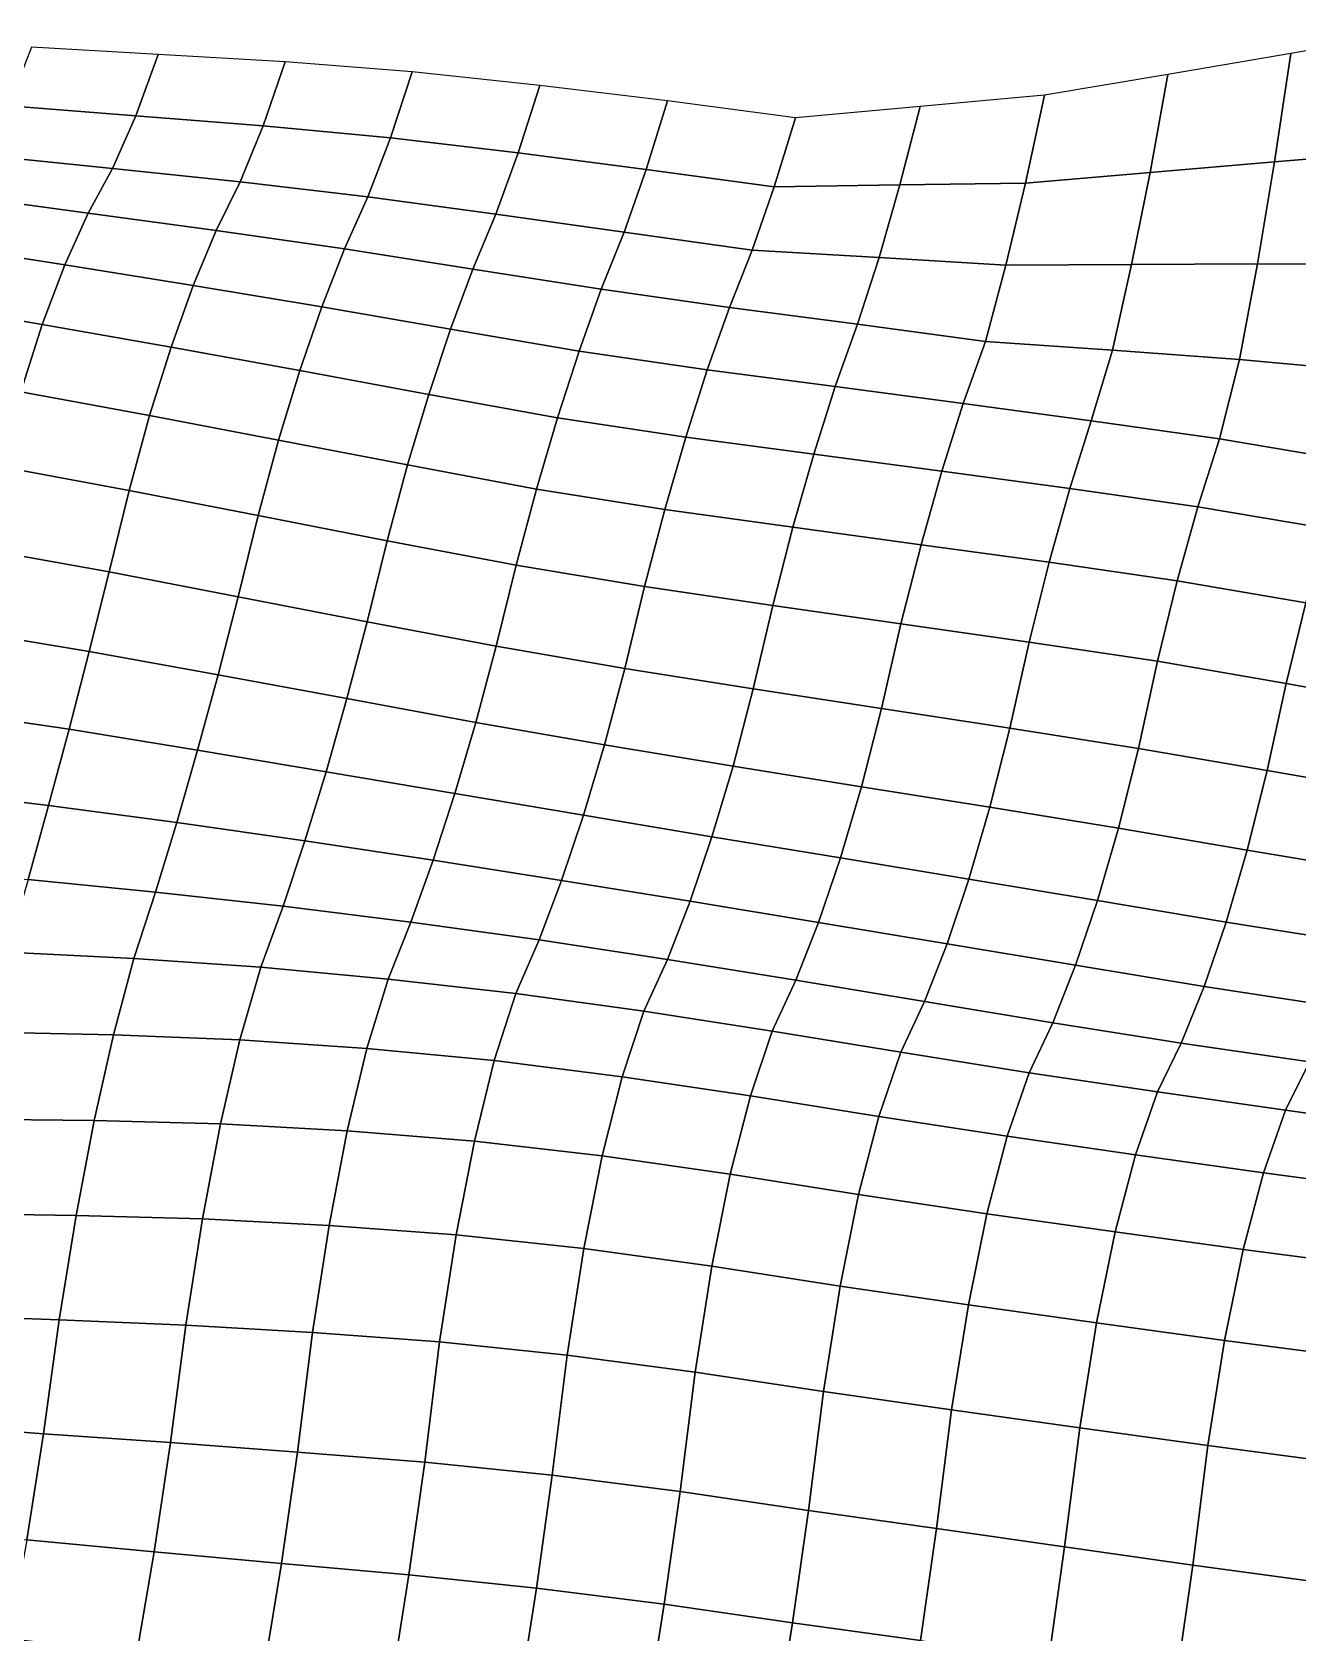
# Model space of a CAD drawing. Header units: metres. Extents: x -7.7 to 4.4, y -0.6 to 4.9.
# Drawn here: x -4.567 to -3.106, y 2.553 to 4.403 of the extents above; entities that cross this region are included whole.
import ezdxf

# ---------------------------------------------------------------- set-up
doc = ezdxf.new("R2010")
doc.units = ezdxf.units.M

msp = doc.modelspace()

# ---------------------------------------------------------------- linework, layer by layer
at = {"layer": 'C1'}
for points in [[(-3.11364, 4.37801, -10.25813), (-3.13257, 4.25286, -10.1735), (-2.98871, 4.26481, -10.13289), (-2.97138, 4.4027, -10.20608)], [(-4.56805, 4.38504, -10.55068), (-4.59416, 4.31724, -10.41457), (-4.4474, 4.30601, -10.39476), (-4.42167, 4.37678, -10.5282)], [(-4.42167, 4.37678, -10.5282), (-4.4474, 4.30601, -10.39476), (-4.3006, 4.29445, -10.37525), (-4.27523, 4.36807, -10.50613)], [(-4.27523, 4.36807, -10.50613), (-4.3006, 4.29445, -10.37525), (-4.15351, 4.28059, -10.35781), (-4.12844, 4.35663, -10.48652)], [(-3.25593, 4.35353, -10.30999), (-3.27635, 4.24025, -10.2147), (-3.13257, 4.25286, -10.1735), (-3.11364, 4.37801, -10.25813)], [(-4.12844, 4.35663, -10.48652), (-4.15351, 4.28059, -10.35781), (-4.00597, 4.2631, -10.34362), (-3.98113, 4.34101, -10.47065)], [(-3.39832, 4.32982, -10.36115), (-3.42018, 4.22808, -10.25551), (-3.27635, 4.24025, -10.2147), (-3.25593, 4.35353, -10.30999)], [(-3.98113, 4.34101, -10.47065), (-4.00597, 4.2631, -10.34362), (-3.85824, 4.24407, -10.33081), (-3.83356, 4.3233, -10.45666)], [(-3.54201, 4.31655, -10.40295), (-3.56529, 4.22612, -10.28715), (-3.42018, 4.22808, -10.25551), (-3.39832, 4.32982, -10.36115)], [(-4.59416, 4.31724, -10.41457), (-4.62159, 4.26009, -10.2689), (-4.47435, 4.24502, -10.25254), (-4.4474, 4.30601, -10.39476)], [(-3.83356, 4.3233, -10.45666), (-3.85824, 4.24407, -10.33081), (-3.71035, 4.22384, -10.31909), (-3.68574, 4.3035, -10.44455)], [(-3.68574, 4.3035, -10.44455), (-3.71035, 4.22384, -10.31909), (-3.56529, 4.22612, -10.28715), (-3.54201, 4.31655, -10.40295)], [(-4.4474, 4.30601, -10.39476), (-4.47435, 4.24502, -10.25254), (-4.32706, 4.22951, -10.23658), (-4.3006, 4.29445, -10.37525)], [(-4.3006, 4.29445, -10.37525), (-4.32706, 4.22951, -10.23658), (-4.17957, 4.21246, -10.222), (-4.15351, 4.28059, -10.35781)], [(-4.15351, 4.28059, -10.35781), (-4.17957, 4.21246, -10.222), (-4.0317, 4.19233, -10.21018), (-4.00597, 4.2631, -10.34362)], [(-4.62159, 4.26009, -10.2689), (-4.65035, 4.21349, -10.11377), (-4.5025, 4.19359, -10.10175), (-4.47435, 4.24502, -10.25254)], [(-4.00597, 4.2631, -10.34362), (-4.0317, 4.19233, -10.21018), (-3.88374, 4.17144, -10.19905), (-3.85824, 4.24407, -10.33081)], [(-3.13257, 4.25286, -10.1735), (-3.15239, 4.13485, -10.08245), (-3.00694, 4.13406, -10.05328), (-2.98871, 4.26481, -10.13289)], [(-4.47435, 4.24502, -10.25254), (-4.5025, 4.19359, -10.10175), (-4.35462, 4.17335, -10.09002), (-4.32706, 4.22951, -10.23658)], [(-3.85824, 4.24407, -10.33081), (-3.88374, 4.17144, -10.19905), (-3.7358, 4.15076, -10.18772), (-3.71035, 4.22384, -10.31909)], [(-3.42018, 4.22808, -10.25551), (-3.4429, 4.13325, -10.14366), (-3.29765, 4.13411, -10.11301), (-3.27635, 4.24025, -10.2147)], [(-3.27635, 4.24025, -10.2147), (-3.29765, 4.13411, -10.11301), (-3.15239, 4.13485, -10.08245), (-3.13257, 4.25286, -10.1735)], [(-4.32706, 4.22951, -10.23658), (-4.35462, 4.17335, -10.09002), (-4.20661, 4.15213, -10.07919), (-4.17957, 4.21246, -10.222)], [(-3.71035, 4.22384, -10.31909), (-3.7358, 4.15076, -10.18772), (-3.58938, 4.14228, -10.16544), (-3.56529, 4.22612, -10.28715)], [(-3.56529, 4.22612, -10.28715), (-3.58938, 4.14228, -10.16544), (-3.4429, 4.13325, -10.14366), (-3.42018, 4.22808, -10.25551)], [(-4.65035, 4.21349, -10.11377), (-4.67785, 4.1569, -9.9676), (-4.52958, 4.13359, -9.95864), (-4.5025, 4.19359, -10.10175)], [(-4.17957, 4.21246, -10.222), (-4.20661, 4.15213, -10.07919), (-4.05835, 4.12893, -10.07013), (-4.0317, 4.19233, -10.21018)], [(-4.5025, 4.19359, -10.10175), (-4.52958, 4.13359, -9.95864), (-4.38124, 4.10973, -9.95017), (-4.35462, 4.17335, -10.09002)], [(-4.0317, 4.19233, -10.21018), (-4.05835, 4.12893, -10.07013), (-3.91007, 4.1055, -10.06126), (-3.88374, 4.17144, -10.19905)], [(-4.35462, 4.17335, -10.09002), (-4.38124, 4.10973, -9.95017), (-4.23282, 4.08521, -9.94229), (-4.20661, 4.15213, -10.07919)], [(-3.88374, 4.17144, -10.19905), (-3.91007, 4.1055, -10.06126), (-3.76208, 4.08439, -10.05033), (-3.7358, 4.15076, -10.18772)], [(-4.67785, 4.1569, -9.9676), (-4.70409, 4.0902, -9.83051), (-4.55556, 4.0648, -9.82342), (-4.52958, 4.13359, -9.95864)], [(-4.20661, 4.15213, -10.07919), (-4.23282, 4.08521, -9.94229), (-4.08425, 4.05948, -9.9355), (-4.05835, 4.12893, -10.07013)], [(-3.7358, 4.15076, -10.18772), (-3.76208, 4.08439, -10.05033), (-3.61433, 4.06525, -10.03762), (-3.58938, 4.14228, -10.16544)], [(-4.52958, 4.13359, -9.95864), (-4.55556, 4.0648, -9.82342), (-4.40692, 4.03852, -9.81712), (-4.38124, 4.10973, -9.95017)], [(-4.05835, 4.12893, -10.07013), (-4.08425, 4.05948, -9.9355), (-3.93572, 4.03408, -9.92841), (-3.91007, 4.1055, -10.06126)], [(-3.58938, 4.14228, -10.16544), (-3.61433, 4.06525, -10.03762), (-3.46649, 4.04535, -10.0256), (-3.4429, 4.13325, -10.14366)], [(-3.4429, 4.13325, -10.14366), (-3.46649, 4.04535, -10.0256), (-3.31985, 4.03511, -10.00491), (-3.29765, 4.13411, -10.11301)], [(-3.29765, 4.13411, -10.11301), (-3.31985, 4.03511, -10.00491), (-3.17316, 4.02443, -9.98461), (-3.15239, 4.13485, -10.08245)], [(-3.15239, 4.13485, -10.08245), (-3.17316, 4.02443, -9.98461), (-3.0261, 4.01078, -9.96697), (-3.00694, 4.13406, -10.05328)], [(-4.38124, 4.10973, -9.95017), (-4.40692, 4.03852, -9.81712), (-4.2582, 4.01158, -9.81141), (-4.23282, 4.08521, -9.94229)], [(-4.70409, 4.0902, -9.83051), (-4.72904, 4.01317, -9.70269), (-4.58044, 3.98722, -9.69609), (-4.55556, 4.0648, -9.82342)], [(-3.91007, 4.1055, -10.06126), (-3.93572, 4.03408, -9.92841), (-3.78764, 4.0123, -9.91807), (-3.76208, 4.08439, -10.05033)], [(-4.23282, 4.08521, -9.94229), (-4.2582, 4.01158, -9.81141), (-4.1094, 3.9841, -9.8062), (-4.08425, 4.05948, -9.9355)], [(-3.76208, 4.08439, -10.05033), (-3.78764, 4.0123, -9.91807), (-3.6399, 3.99317, -9.90536), (-3.61433, 4.06525, -10.03762)], [(-4.55556, 4.0648, -9.82342), (-4.58044, 3.98722, -9.69609), (-4.43163, 3.95962, -9.69098), (-4.40692, 4.03852, -9.81712)], [(-4.08425, 4.05948, -9.9355), (-4.1094, 3.9841, -9.8062), (-3.96068, 3.95716, -9.80049), (-3.93572, 4.03408, -9.92841)], [(-3.61433, 4.06525, -10.03762), (-3.6399, 3.99317, -9.90536), (-3.49209, 3.97359, -9.89305), (-3.46649, 4.04535, -10.0256)], [(-4.40692, 4.03852, -9.81712), (-4.43163, 3.95962, -9.69098), (-4.28273, 3.93126, -9.68655), (-4.2582, 4.01158, -9.81141)], [(-3.93572, 4.03408, -9.92841), (-3.96068, 3.95716, -9.80049), (-3.8125, 3.93451, -9.79094), (-3.78764, 4.0123, -9.91807)], [(-3.46649, 4.04535, -10.0256), (-3.49209, 3.97359, -9.89305), (-3.34424, 3.95357, -9.88113), (-3.31985, 4.03511, -10.00491)], [(-3.31985, 4.03511, -10.00491), (-3.34424, 3.95357, -9.88113), (-3.19626, 3.93257, -9.87009), (-3.17316, 4.02443, -9.98461)], [(-3.17316, 4.02443, -9.98461), (-3.19626, 3.93257, -9.87009), (-3.04781, 3.90783, -9.86241), (-3.0261, 4.01078, -9.96697)], [(-4.2582, 4.01158, -9.81141), (-4.28273, 3.93126, -9.68655), (-4.13379, 3.90256, -9.68242), (-4.1094, 3.9841, -9.8062)], [(-3.78764, 4.0123, -9.91807), (-3.8125, 3.93451, -9.79094), (-3.66469, 3.91493, -9.77862), (-3.6399, 3.99317, -9.90536)], [(-4.58044, 3.98722, -9.69609), (-4.60422, 3.90085, -9.57665), (-4.4554, 3.87315, -9.57163), (-4.43163, 3.95962, -9.69098)], [(-4.1094, 3.9841, -9.8062), (-4.13379, 3.90256, -9.68242), (-3.98494, 3.87464, -9.6776), (-3.96068, 3.95716, -9.80049)], [(-3.6399, 3.99317, -9.90536), (-3.66469, 3.91493, -9.77862), (-3.51688, 3.89524, -9.76641), (-3.49209, 3.97359, -9.89305)], [(-4.43163, 3.95962, -9.69098), (-4.4554, 3.87315, -9.57163), (-4.30643, 3.84423, -9.5677), (-4.28273, 3.93126, -9.68655)], [(-3.49209, 3.97359, -9.89305), (-3.51688, 3.89524, -9.76641), (-3.36903, 3.87534, -9.75439), (-3.34424, 3.95357, -9.88113)], [(-3.96068, 3.95716, -9.80049), (-3.98494, 3.87464, -9.6776), (-3.83665, 3.85111, -9.66883), (-3.8125, 3.93451, -9.79094)], [(-3.34424, 3.95357, -9.88113), (-3.36903, 3.87534, -9.75439), (-3.22105, 3.85433, -9.74336), (-3.19626, 3.93257, -9.87009)], [(-4.28273, 3.93126, -9.68655), (-4.30643, 3.84423, -9.5677), (-4.15743, 3.8151, -9.56396), (-4.13379, 3.90256, -9.68242)], [(-3.8125, 3.93451, -9.79094), (-3.83665, 3.85111, -9.66883), (-3.68873, 3.83065, -9.65731), (-3.66469, 3.91493, -9.77862)], [(-3.19626, 3.93257, -9.87009), (-3.22105, 3.85433, -9.74336), (-3.07255, 3.82915, -9.73607), (-3.04781, 3.90783, -9.86241)], [(-4.13379, 3.90256, -9.68242), (-4.15743, 3.8151, -9.56396), (-4.00852, 3.78662, -9.55964), (-3.98494, 3.87464, -9.6776)], [(-3.66469, 3.91493, -9.77862), (-3.68873, 3.83065, -9.65731), (-3.54085, 3.81041, -9.64558), (-3.51688, 3.89524, -9.76641)], [(-4.60422, 3.90085, -9.57665), (-4.62691, 3.80581, -9.465), (-4.47822, 3.77909, -9.45909), (-4.4554, 3.87315, -9.57163)], [(-3.51688, 3.89524, -9.76641), (-3.54085, 3.81041, -9.64558), (-3.39297, 3.79018, -9.63386), (-3.36903, 3.87534, -9.75439)], [(-4.4554, 3.87315, -9.57163), (-4.47822, 3.77909, -9.45909), (-4.32928, 3.7504, -9.45496), (-4.30643, 3.84423, -9.5677)], [(-3.98494, 3.87464, -9.6776), (-4.00852, 3.78662, -9.55964), (-3.8601, 3.7621, -9.55176), (-3.83665, 3.85111, -9.66883)], [(-3.36903, 3.87534, -9.75439), (-3.39297, 3.79018, -9.63386), (-3.24494, 3.76884, -9.62312), (-3.22105, 3.85433, -9.74336)], [(-3.83665, 3.85111, -9.66883), (-3.8601, 3.7621, -9.55176), (-3.71202, 3.74033, -9.54142), (-3.68873, 3.83065, -9.65731)], [(-3.22105, 3.85433, -9.74336), (-3.24494, 3.76884, -9.62312), (-3.0964, 3.74334, -9.61613), (-3.07255, 3.82915, -9.73607)], [(-4.30643, 3.84423, -9.5677), (-4.32928, 3.7504, -9.45496), (-4.18031, 3.72148, -9.45103), (-4.15743, 3.8151, -9.56396)], [(-3.68873, 3.83065, -9.65731), (-3.71202, 3.74033, -9.54142), (-3.56401, 3.7191, -9.53058), (-3.54085, 3.81041, -9.64558)], [(-4.15743, 3.8151, -9.56396), (-4.18031, 3.72148, -9.45103), (-4.0314, 3.69312, -9.4466), (-4.00852, 3.78662, -9.55964)], [(-3.54085, 3.81041, -9.64558), (-3.56401, 3.7191, -9.53058), (-3.416, 3.69788, -9.51974), (-3.39297, 3.79018, -9.63386)], [(-4.62691, 3.80581, -9.465), (-4.64973, 3.71175, -9.35246), (-4.5013, 3.68712, -9.34468), (-4.47822, 3.77909, -9.45909)], [(-4.47822, 3.77909, -9.45909), (-4.5013, 3.68712, -9.34468), (-4.35256, 3.66008, -9.33907), (-4.32928, 3.7504, -9.45496)], [(-4.00852, 3.78662, -9.55964), (-4.0314, 3.69312, -9.4466), (-3.88283, 3.66739, -9.43981), (-3.8601, 3.7621, -9.55176)], [(-3.39297, 3.79018, -9.63386), (-3.416, 3.69788, -9.51974), (-3.2679, 3.67589, -9.5096), (-3.24494, 3.76884, -9.62312)], [(-3.8601, 3.7621, -9.55176), (-3.88283, 3.66739, -9.43981), (-3.73454, 3.64386, -9.43105), (-3.71202, 3.74033, -9.54142)], [(-3.24494, 3.76884, -9.62312), (-3.2679, 3.67589, -9.5096), (-3.11934, 3.65027, -9.50271), (-3.0964, 3.74334, -9.61613)], [(-4.32928, 3.7504, -9.45496), (-4.35256, 3.66008, -9.33907), (-4.20377, 3.63259, -9.33386), (-4.18031, 3.72148, -9.45103)], [(-3.71202, 3.74033, -9.54142), (-3.73454, 3.64386, -9.43105), (-3.58634, 3.62109, -9.42159), (-3.56401, 3.7191, -9.53058)], [(-3.0964, 3.74334, -9.61613), (-3.11934, 3.65027, -9.50271), (-2.97062, 3.62333, -9.497), (-2.94759, 3.71574, -9.61102)], [(-4.18031, 3.72148, -9.45103), (-4.20377, 3.63259, -9.33386), (-4.05499, 3.60521, -9.32854), (-4.0314, 3.69312, -9.4466)], [(-3.56401, 3.7191, -9.53058), (-3.58634, 3.62109, -9.42159), (-3.43814, 3.59833, -9.41213), (-3.416, 3.69788, -9.51974)], [(-4.64973, 3.71175, -9.35246), (-4.6727, 3.6189, -9.23884), (-4.52464, 3.59724, -9.22839), (-4.5013, 3.68712, -9.34468)], [(-4.5013, 3.68712, -9.34468), (-4.52464, 3.59724, -9.22839), (-4.37627, 3.57316, -9.22012), (-4.35256, 3.66008, -9.33907)], [(-4.0314, 3.69312, -9.4466), (-4.05499, 3.60521, -9.32854), (-3.90641, 3.57937, -9.32185), (-3.88283, 3.66739, -9.43981)], [(-3.416, 3.69788, -9.51974), (-3.43814, 3.59833, -9.41213), (-3.28988, 3.57513, -9.40307), (-3.2679, 3.67589, -9.5096)], [(-3.88283, 3.66739, -9.43981), (-3.90641, 3.57937, -9.32185), (-3.75797, 3.55474, -9.31407), (-3.73454, 3.64386, -9.43105)], [(-3.2679, 3.67589, -9.5096), (-3.28988, 3.57513, -9.40307), (-3.14132, 3.54951, -9.39618), (-3.11934, 3.65027, -9.50271)], [(-4.35256, 3.66008, -9.33907), (-4.37627, 3.57316, -9.22012), (-4.2278, 3.5482, -9.21264), (-4.20377, 3.63259, -9.33386)], [(-3.73454, 3.64386, -9.43105), (-3.75797, 3.55474, -9.31407), (-3.60963, 3.53088, -9.3056), (-3.58634, 3.62109, -9.42159)], [(-3.11934, 3.65027, -9.50271), (-3.14132, 3.54951, -9.39618), (-2.99274, 3.52367, -9.38949), (-2.97062, 3.62333, -9.497)], [(-4.20377, 3.63259, -9.33386), (-4.2278, 3.5482, -9.21264), (-4.07928, 3.52291, -9.20545), (-4.05499, 3.60521, -9.32854)], [(-4.6727, 3.6189, -9.23884), (-4.69581, 3.52715, -9.12423), (-4.54823, 3.50934, -9.11033), (-4.52464, 3.59724, -9.22839)], [(-3.58634, 3.62109, -9.42159), (-3.60963, 3.53088, -9.3056), (-3.46131, 3.50713, -9.29703), (-3.43814, 3.59833, -9.41213)], [(-4.52464, 3.59724, -9.22839), (-4.54823, 3.50934, -9.11033), (-4.40038, 3.48943, -9.09831), (-4.37627, 3.57316, -9.22012)], [(-4.05499, 3.60521, -9.32854), (-4.07928, 3.52291, -9.20545), (-3.93079, 3.49784, -9.19807), (-3.90641, 3.57937, -9.32185)], [(-3.43814, 3.59833, -9.41213), (-3.46131, 3.50713, -9.29703), (-3.31295, 3.48305, -9.28876), (-3.28988, 3.57513, -9.40307)], [(-4.37627, 3.57316, -9.22012), (-4.40038, 3.48943, -9.09831), (-4.25239, 3.46831, -9.08738), (-4.2278, 3.5482, -9.21264)], [(-3.90641, 3.57937, -9.32185), (-3.93079, 3.49784, -9.19807), (-3.78233, 3.47299, -9.19049), (-3.75797, 3.55474, -9.31407)], [(-3.28988, 3.57513, -9.40307), (-3.31295, 3.48305, -9.28876), (-3.1644, 3.45754, -9.28177), (-3.14132, 3.54951, -9.39618)], [(-3.75797, 3.55474, -9.31407), (-3.78233, 3.47299, -9.19049), (-3.63392, 3.44858, -9.18251), (-3.60963, 3.53088, -9.3056)], [(-4.2278, 3.5482, -9.21264), (-4.25239, 3.46831, -9.08738), (-4.10424, 3.44599, -9.07753), (-4.07928, 3.52291, -9.20545)], [(-3.14132, 3.54951, -9.39618), (-3.1644, 3.45754, -9.28177), (-3.01595, 3.4328, -9.27409), (-2.99274, 3.52367, -9.38949)], [(-4.69581, 3.52715, -9.12423), (-4.71907, 3.43661, -9.00853), (-4.57207, 3.42352, -8.9904), (-4.54823, 3.50934, -9.11033)], [(-4.07928, 3.52291, -9.20545), (-4.10424, 3.44599, -9.07753), (-3.95597, 3.42268, -9.06857), (-3.93079, 3.49784, -9.19807)], [(-3.60963, 3.53088, -9.3056), (-3.63392, 3.44858, -9.18251), (-3.4855, 3.42406, -9.17463), (-3.46131, 3.50713, -9.29703)], [(-4.54823, 3.50934, -9.11033), (-4.57207, 3.42352, -8.9904), (-4.42493, 3.40921, -8.97335), (-4.40038, 3.48943, -9.09831)], [(-3.93079, 3.49784, -9.19807), (-3.95597, 3.42268, -9.06857), (-3.80761, 3.3986, -9.0603), (-3.78233, 3.47299, -9.19049)], [(-3.46131, 3.50713, -9.29703), (-3.4855, 3.42406, -9.17463), (-3.33708, 3.39954, -9.16675), (-3.31295, 3.48305, -9.28876)], [(-4.40038, 3.48943, -9.09831), (-4.42493, 3.40921, -8.97335), (-4.27754, 3.39293, -8.95808), (-4.25239, 3.46831, -9.08738)], [(-3.31295, 3.48305, -9.28876), (-3.33708, 3.39954, -9.16675), (-3.18859, 3.37447, -9.15937), (-3.1644, 3.45754, -9.28177)], [(-4.25239, 3.46831, -9.08738), (-4.27754, 3.39293, -8.95808), (-4.12989, 3.37457, -8.94468), (-4.10424, 3.44599, -9.07753)], [(-3.78233, 3.47299, -9.19049), (-3.80761, 3.3986, -9.0603), (-3.65919, 3.37408, -9.05242), (-3.63392, 3.44858, -9.18251)], [(-4.10424, 3.44599, -9.07753), (-4.12989, 3.37457, -8.94468), (-3.98198, 3.35411, -8.93315), (-3.95597, 3.42268, -9.06857)], [(-3.63392, 3.44858, -9.18251), (-3.65919, 3.37408, -9.05242), (-3.51074, 3.34934, -9.04474), (-3.4855, 3.42406, -9.17463)], [(-3.1644, 3.45754, -9.28177), (-3.18859, 3.37447, -9.15937), (-3.04027, 3.35072, -9.1508), (-3.01595, 3.4328, -9.27409)], [(-4.57207, 3.42352, -8.9904), (-4.59618, 3.33979, -8.86859), (-4.44989, 3.3323, -8.84543), (-4.42493, 3.40921, -8.97335)], [(-3.95597, 3.42268, -9.06857), (-3.98198, 3.35411, -8.93315), (-3.83378, 3.33135, -8.9237), (-3.80761, 3.3986, -9.0603)], [(-3.4855, 3.42406, -9.17463), (-3.51074, 3.34934, -9.04474), (-3.36229, 3.3246, -9.03706), (-3.33708, 3.39954, -9.16675)], [(-4.42493, 3.40921, -8.97335), (-4.44989, 3.3323, -8.84543), (-4.30329, 3.32228, -8.82454), (-4.27754, 3.39293, -8.95808)], [(-4.27754, 3.39293, -8.95808), (-4.30329, 3.32228, -8.82454), (-4.15624, 3.30874, -8.8068), (-4.12989, 3.37457, -8.94468)], [(-3.80761, 3.3986, -9.0603), (-3.83378, 3.33135, -8.9237), (-3.68541, 3.30727, -8.91543), (-3.65919, 3.37408, -9.05242)], [(-3.33708, 3.39954, -9.16675), (-3.36229, 3.3246, -9.03706), (-3.21389, 3.30019, -9.02908), (-3.18859, 3.37447, -9.15937)], [(-4.12989, 3.37457, -8.94468), (-4.15624, 3.30874, -8.8068), (-4.0088, 3.29202, -8.79192), (-3.98198, 3.35411, -8.93315)], [(-3.65919, 3.37408, -9.05242), (-3.68541, 3.30727, -8.91543), (-3.53698, 3.28264, -8.90765), (-3.51074, 3.34934, -9.04474)], [(-3.18859, 3.37447, -9.15937), (-3.21389, 3.30019, -9.02908), (-3.06569, 3.27742, -9.01963), (-3.04027, 3.35072, -9.1508)], [(-3.98198, 3.35411, -8.93315), (-4.0088, 3.29202, -8.79192), (-3.86087, 3.27146, -8.78049), (-3.83378, 3.33135, -8.9237)], [(-3.51074, 3.34934, -9.04474), (-3.53698, 3.28264, -8.90765), (-3.38857, 3.25823, -8.89967), (-3.36229, 3.3246, -9.03706)], [(-4.59618, 3.33979, -8.86859), (-4.61922, 3.24749, -8.75447), (-4.47347, 3.24428, -8.72747), (-4.44989, 3.3323, -8.84543)], [(-4.44989, 3.3323, -8.84543), (-4.47347, 3.24428, -8.72747), (-4.32737, 3.23833, -8.70293), (-4.30329, 3.32228, -8.82454)], [(-3.83378, 3.33135, -8.9237), (-3.86087, 3.27146, -8.78049), (-3.71263, 3.24836, -8.77133), (-3.68541, 3.30727, -8.91543)], [(-4.30329, 3.32228, -8.82454), (-4.32737, 3.23833, -8.70293), (-4.18076, 3.22831, -8.68203), (-4.15624, 3.30874, -8.8068)], [(-3.36229, 3.3246, -9.03706), (-3.38857, 3.25823, -8.89967), (-3.24028, 3.23469, -8.89091), (-3.21389, 3.30019, -9.02908)], [(-4.15624, 3.30874, -8.8068), (-4.18076, 3.22831, -8.68203), (-4.03368, 3.21444, -8.66459), (-4.0088, 3.29202, -8.79192)], [(-4.0088, 3.29202, -8.79192), (-4.03368, 3.21444, -8.66459), (-3.88598, 3.19575, -8.65149), (-3.86087, 3.27146, -8.78049)], [(-3.68541, 3.30727, -8.91543), (-3.71263, 3.24836, -8.77133), (-3.56425, 3.22417, -8.76316), (-3.53698, 3.28264, -8.90765)], [(-3.21389, 3.30019, -9.02908), (-3.24028, 3.23469, -8.89091), (-3.0922, 3.21292, -8.88056), (-3.06569, 3.27742, -9.01963)], [(-3.53698, 3.28264, -8.90765), (-3.56425, 3.22417, -8.76316), (-3.41594, 3.20053, -8.75449), (-3.38857, 3.25823, -8.89967)], [(-3.86087, 3.27146, -8.78049), (-3.88598, 3.19575, -8.65149), (-3.73787, 3.17364, -8.64144), (-3.71263, 3.24836, -8.77133)], [(-3.38857, 3.25823, -8.89967), (-3.41594, 3.20053, -8.75449), (-3.26779, 3.17821, -8.74465), (-3.24028, 3.23469, -8.89091)], [(-4.61922, 3.24749, -8.75447), (-4.6412, 3.14673, -8.64795), (-4.49567, 3.14528, -8.61936), (-4.47347, 3.24428, -8.72747)], [(-4.47347, 3.24428, -8.72747), (-4.49567, 3.14528, -8.61936), (-4.34982, 3.1413, -8.59305), (-4.32737, 3.23833, -8.70293)], [(-4.32737, 3.23833, -8.70293), (-4.34982, 3.1413, -8.59305), (-4.20347, 3.13337, -8.57028), (-4.18076, 3.22831, -8.68203)], [(-3.71263, 3.24836, -8.77133), (-3.73787, 3.17364, -8.64144), (-3.58954, 3.14989, -8.63287), (-3.56425, 3.22417, -8.76316)], [(-4.18076, 3.22831, -8.68203), (-4.20347, 3.13337, -8.57028), (-4.05662, 3.12138, -8.55116), (-4.03368, 3.21444, -8.66459)], [(-3.56425, 3.22417, -8.76316), (-3.58954, 3.14989, -8.63287), (-3.44133, 3.12702, -8.62352), (-3.41594, 3.20053, -8.75449)], [(-3.24028, 3.23469, -8.89091), (-3.26779, 3.17821, -8.74465), (-3.11981, 3.1572, -8.73361), (-3.0922, 3.21292, -8.88056)], [(-4.03368, 3.21444, -8.66459), (-4.05662, 3.12138, -8.55116), (-3.90915, 3.10444, -8.53648), (-3.88598, 3.19575, -8.65149)], [(-3.41594, 3.20053, -8.75449), (-3.44133, 3.12702, -8.62352), (-3.29328, 3.10547, -8.61298), (-3.26779, 3.17821, -8.74465)], [(-3.0922, 3.21292, -8.88056), (-3.11981, 3.1572, -8.73361), (-2.97187, 3.13653, -8.72228), (-2.94419, 3.1917, -8.86973)], [(-3.88598, 3.19575, -8.65149), (-3.90915, 3.10444, -8.53648), (-3.76112, 3.0831, -8.52575), (-3.73787, 3.17364, -8.64144)], [(-3.73787, 3.17364, -8.64144), (-3.76112, 3.0831, -8.52575), (-3.61287, 3.0599, -8.51669), (-3.58954, 3.14989, -8.63287)], [(-3.26779, 3.17821, -8.74465), (-3.29328, 3.10547, -8.61298), (-3.14537, 3.08501, -8.60145), (-3.11981, 3.1572, -8.73361)], [(-4.6412, 3.14673, -8.64795), (-4.66215, 3.03773, -8.54882), (-4.51652, 3.03552, -8.52092), (-4.49567, 3.14528, -8.61936)], [(-4.49567, 3.14528, -8.61936), (-4.51652, 3.03552, -8.52092), (-4.37067, 3.03154, -8.49461), (-4.34982, 3.1413, -8.59305)], [(-3.58954, 3.14989, -8.63287), (-3.61287, 3.0599, -8.51669), (-3.46472, 3.03758, -8.50684), (-3.44133, 3.12702, -8.62352)], [(-3.11981, 3.1572, -8.73361), (-3.14537, 3.08501, -8.60145), (-2.99752, 3.0651, -8.58943), (-2.97187, 3.13653, -8.72228)], [(-4.34982, 3.1413, -8.59305), (-4.37067, 3.03154, -8.49461), (-4.22438, 3.02405, -8.47145), (-4.20347, 3.13337, -8.57028)], [(-4.20347, 3.13337, -8.57028), (-4.22438, 3.02405, -8.47145), (-4.07766, 3.01315, -8.45134), (-4.05662, 3.12138, -8.55116)], [(-3.44133, 3.12702, -8.62352), (-3.46472, 3.03758, -8.50684), (-3.31674, 3.01657, -8.4958), (-3.29328, 3.10547, -8.61298)], [(-4.05662, 3.12138, -8.55116), (-4.07766, 3.01315, -8.45134), (-3.93033, 2.99731, -8.43568), (-3.90915, 3.10444, -8.53648)], [(-3.90915, 3.10444, -8.53648), (-3.93033, 2.99731, -8.43568), (-3.78242, 2.97685, -8.42415), (-3.76112, 3.0831, -8.52575)], [(-3.29328, 3.10547, -8.61298), (-3.31674, 3.01657, -8.4958), (-3.16886, 2.99634, -8.48408), (-3.14537, 3.08501, -8.60145)], [(-3.76112, 3.0831, -8.52575), (-3.78242, 2.97685, -8.42415), (-3.63422, 2.95409, -8.4147), (-3.61287, 3.0599, -8.51669)], [(-3.14537, 3.08501, -8.60145), (-3.16886, 2.99634, -8.48408), (-3.02107, 2.97687, -8.47167), (-2.99752, 3.0651, -8.58943)], [(-3.61287, 3.0599, -8.51669), (-3.63422, 2.95409, -8.4147), (-3.48613, 2.9322, -8.40445), (-3.46472, 3.03758, -8.50684)], [(-4.66215, 3.03773, -8.54882), (-4.68204, 2.92028, -8.45728), (-4.53601, 2.91487, -8.43225), (-4.51652, 3.03552, -8.52092)], [(-4.51652, 3.03552, -8.52092), (-4.53601, 2.91487, -8.43225), (-4.38992, 2.90892, -8.4077), (-4.37067, 3.03154, -8.49461)], [(-3.46472, 3.03758, -8.50684), (-3.48613, 2.9322, -8.40445), (-3.33819, 2.91153, -8.39312), (-3.31674, 3.01657, -8.4958)], [(-4.37067, 3.03154, -8.49461), (-4.38992, 2.90892, -8.4077), (-4.2435, 2.90044, -8.38543), (-4.22438, 3.02405, -8.47145)], [(-4.22438, 3.02405, -8.47145), (-4.2435, 2.90044, -8.38543), (-4.09679, 2.88954, -8.36533), (-4.07766, 3.01315, -8.45134)], [(-3.31674, 3.01657, -8.4958), (-3.33819, 2.91153, -8.39312), (-3.1903, 2.89129, -8.3814), (-3.16886, 2.99634, -8.48408)], [(-4.07766, 3.01315, -8.45134), (-4.09679, 2.88954, -8.36533), (-3.94952, 2.87425, -8.34917), (-3.93033, 2.99731, -8.43568)], [(-3.93033, 2.99731, -8.43568), (-3.94952, 2.87425, -8.34917), (-3.80172, 2.85467, -8.33685), (-3.78242, 2.97685, -8.42415)], [(-3.16886, 2.99634, -8.48408), (-3.1903, 2.89129, -8.3814), (-3.04253, 2.87194, -8.36889), (-3.02107, 2.97687, -8.47167)], [(-3.78242, 2.97685, -8.42415), (-3.80172, 2.85467, -8.33685), (-3.65357, 2.83235, -8.327), (-3.63422, 2.95409, -8.4147)], [(-3.63422, 2.95409, -8.4147), (-3.65357, 2.83235, -8.327), (-3.50555, 2.81101, -8.31627), (-3.48613, 2.9322, -8.40445)], [(-3.48613, 2.9322, -8.40445), (-3.50555, 2.81101, -8.31627), (-3.3576, 2.79023, -8.30504), (-3.33819, 2.91153, -8.39312)], [(-4.68204, 2.92028, -8.45728), (-4.70088, 2.79436, -8.37333), (-4.55415, 2.78335, -8.35333), (-4.53601, 2.91487, -8.43225)], [(-4.53601, 2.91487, -8.43225), (-4.55415, 2.78335, -8.35333), (-4.40751, 2.77312, -8.33263), (-4.38992, 2.90892, -8.4077)], [(-4.38992, 2.90892, -8.4077), (-4.40751, 2.77312, -8.33263), (-4.26081, 2.76233, -8.31243), (-4.2435, 2.90044, -8.38543)], [(-3.33819, 2.91153, -8.39312), (-3.3576, 2.79023, -8.30504), (-3.20967, 2.76966, -8.29361), (-3.1903, 2.89129, -8.3814)], [(-4.2435, 2.90044, -8.38543), (-4.26081, 2.76233, -8.31243), (-4.11398, 2.75055, -8.29312), (-4.09679, 2.88954, -8.36533)], [(-4.09679, 2.88954, -8.36533), (-4.11398, 2.75055, -8.29312), (-3.96675, 2.73548, -8.27676), (-3.94952, 2.87425, -8.34917)], [(-3.1903, 2.89129, -8.3814), (-3.20967, 2.76966, -8.29361), (-3.06188, 2.7502, -8.2812), (-3.04253, 2.87194, -8.36889)], [(-3.94952, 2.87425, -8.34917), (-3.96675, 2.73548, -8.27676), (-3.81904, 2.71667, -8.26375), (-3.80172, 2.85467, -8.33685)], [(-3.80172, 2.85467, -8.33685), (-3.81904, 2.71667, -8.26375), (-3.67095, 2.69479, -8.25351), (-3.65357, 2.83235, -8.327)], [(-3.65357, 2.83235, -8.327), (-3.67095, 2.69479, -8.25351), (-3.52297, 2.67378, -8.24248), (-3.50555, 2.81101, -8.31627)], [(-4.70088, 2.79436, -8.37333), (-4.72069, 2.67625, -8.28239), (-4.57339, 2.66073, -8.26643), (-4.55415, 2.78335, -8.35333)], [(-3.50555, 2.81101, -8.31627), (-3.52297, 2.67378, -8.24248), (-3.37499, 2.65278, -8.23144), (-3.3576, 2.79023, -8.30504)], [(-4.55415, 2.78335, -8.35333), (-4.57339, 2.66073, -8.26643), (-4.42631, 2.64687, -8.24898), (-4.40751, 2.77312, -8.33263)], [(-3.3576, 2.79023, -8.30504), (-3.37499, 2.65278, -8.23144), (-3.22699, 2.63166, -8.22051), (-3.20967, 2.76966, -8.29361)], [(-4.40751, 2.77312, -8.33263), (-4.42631, 2.64687, -8.24898), (-4.27929, 2.63356, -8.23105), (-4.26081, 2.76233, -8.31243)], [(-4.26081, 2.76233, -8.31243), (-4.27929, 2.63356, -8.23105), (-4.13228, 2.62035, -8.21302), (-4.11398, 2.75055, -8.29312)], [(-3.20967, 2.76966, -8.29361), (-3.22699, 2.63166, -8.22051), (-3.07915, 2.61176, -8.20849), (-3.06188, 2.7502, -8.2812)], [(-4.11398, 2.75055, -8.29312), (-4.13228, 2.62035, -8.21302), (-3.98499, 2.60484, -8.19705), (-3.96675, 2.73548, -8.27676)], [(-3.96675, 2.73548, -8.27676), (-3.98499, 2.60484, -8.19705), (-3.83735, 2.58658, -8.18355), (-3.81904, 2.71667, -8.26375)], [(-3.81904, 2.71667, -8.26375), (-3.83735, 2.58658, -8.18355), (-3.68932, 2.56514, -8.17292), (-3.67095, 2.69479, -8.25351)], [(-3.67095, 2.69479, -8.25351), (-3.68932, 2.56514, -8.17292), (-3.54138, 2.54446, -8.16159), (-3.52297, 2.67378, -8.24248)], [(-3.52297, 2.67378, -8.24248), (-3.54138, 2.54446, -8.16159), (-3.39341, 2.52357, -8.15046), (-3.37499, 2.65278, -8.23144)], [(-4.57339, 2.66073, -8.26643), (-4.59375, 2.54701, -8.17153), (-4.44627, 2.52996, -8.15695), (-4.42631, 2.64687, -8.24898)], [(-4.42631, 2.64687, -8.24898), (-4.44627, 2.52996, -8.15695), (-4.29892, 2.51401, -8.14138), (-4.27929, 2.63356, -8.23105)], [(-3.37499, 2.65278, -8.23144), (-3.39341, 2.52357, -8.15046), (-3.24542, 2.50245, -8.13952), (-3.22699, 2.63166, -8.22051)], [(-4.27929, 2.63356, -8.23105), (-4.29892, 2.51401, -8.14138), (-4.15168, 2.49894, -8.12503), (-4.13228, 2.62035, -8.21302)], [(-3.22699, 2.63166, -8.22051), (-3.24542, 2.50245, -8.13952), (-3.09752, 2.4821, -8.1279), (-3.07915, 2.61176, -8.20849)], [(-4.13228, 2.62035, -8.21302), (-4.15168, 2.49894, -8.12503), (-4.00428, 2.48255, -8.10985), (-3.98499, 2.60484, -8.19705)], [(-3.98499, 2.60484, -8.19705), (-4.00428, 2.48255, -8.10985), (-3.85665, 2.4644, -8.09626), (-3.83735, 2.58658, -8.18355)], [(-3.83735, 2.58658, -8.18355), (-3.85665, 2.4644, -8.09626), (-3.70867, 2.44339, -8.08522), (-3.68932, 2.56514, -8.17292)], [(-3.68932, 2.56514, -8.17292), (-3.70867, 2.44339, -8.08522), (-3.56079, 2.42316, -8.0735), (-3.54138, 2.54446, -8.16159)]]:
    msp.add_3dface(points, dxfattribs=at)

doc.saveas('drawing.dxf')
